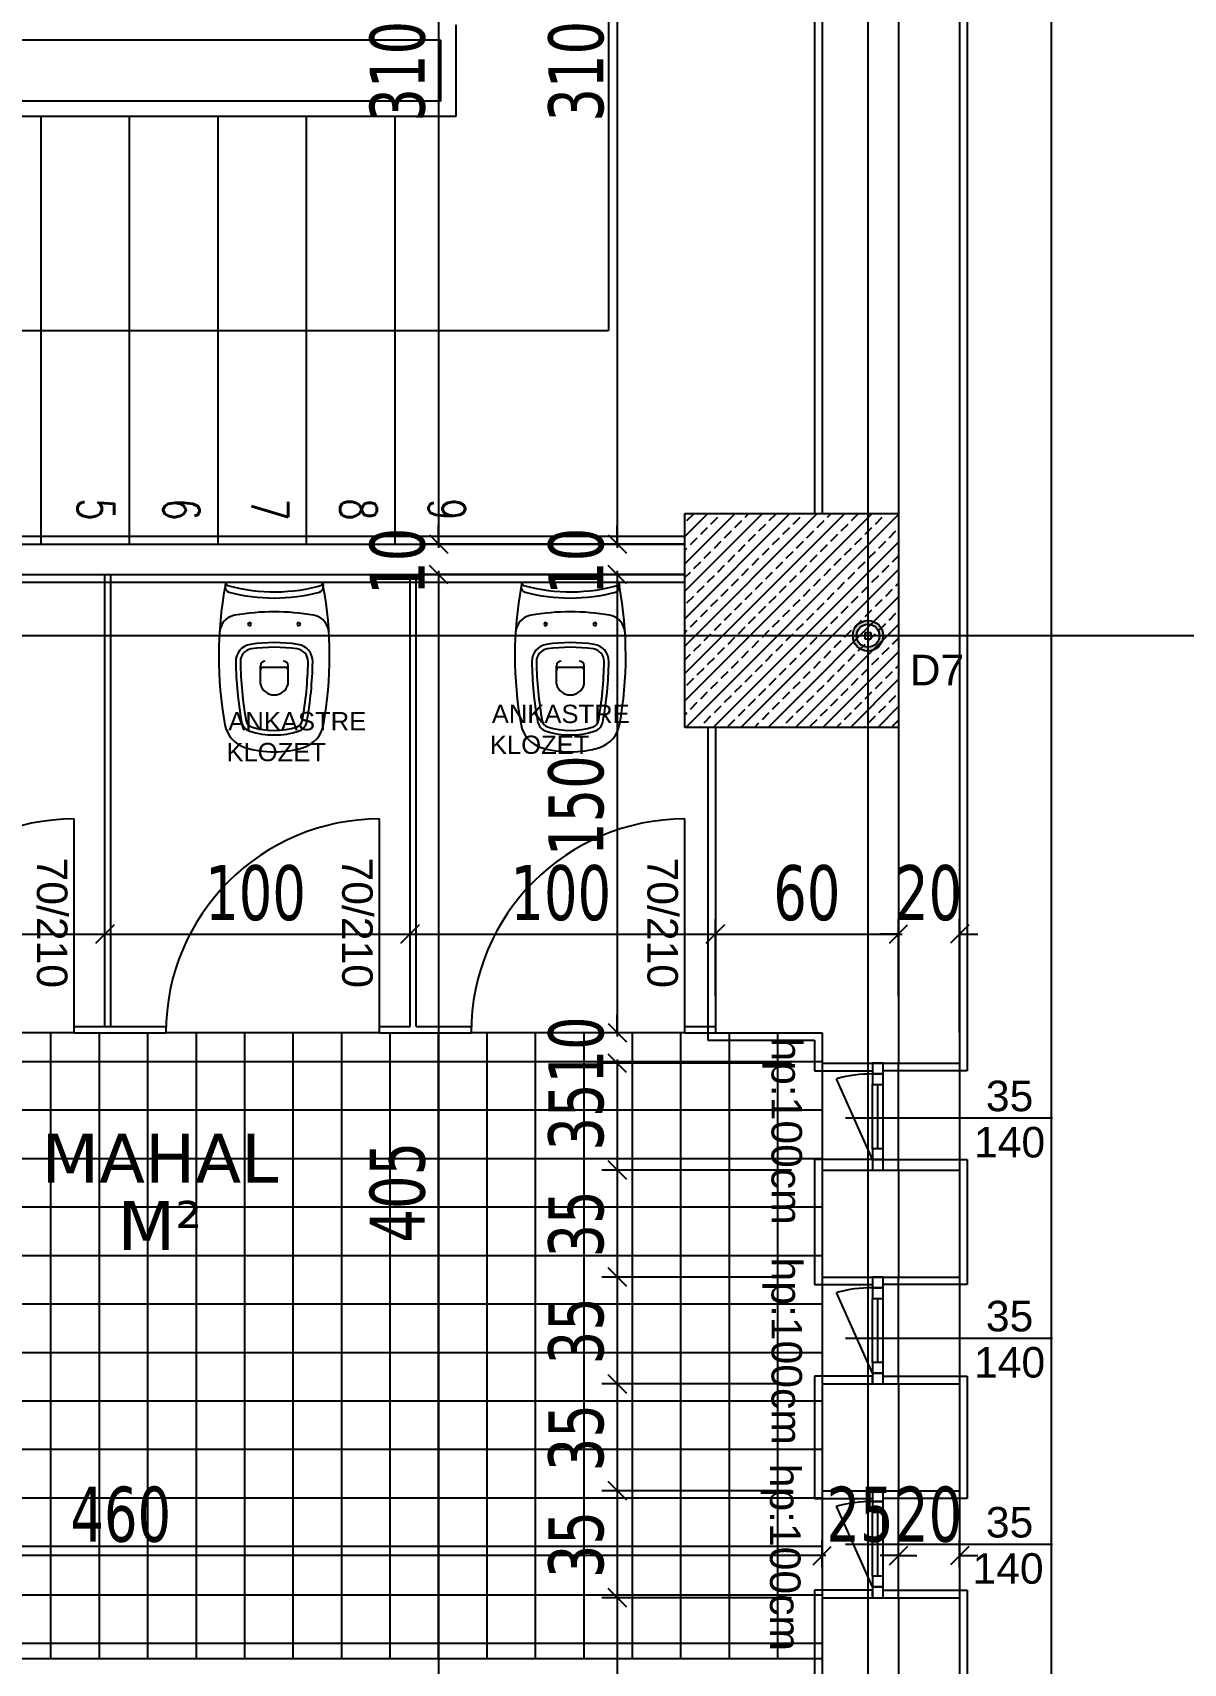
# Model space of a CAD drawing. Header units: millimetres. Extents: x 43168.9 to 43194.6, y -25545.1 to -25543.4.
# Drawn here: x 43173.3111 to 43173.3865, y -25544.2912 to -25544.1844 of the extents above; entities that cross this region are included whole.
import ezdxf
from ezdxf.enums import TextEntityAlignment as Align

# ---------------------------------------------------------------- set-up
doc = ezdxf.new("R2010")
doc.units = ezdxf.units.MM
doc.header["$LTSCALE"] = 200
doc.linetypes.add('DASHDOT2', pattern=[0.5, 0.25, -0.125, 0, -0.125])
doc.linetypes.add('DOT2', pattern=[0.125, 0, -0.125])
for name, color, linetype in [('ahsap-mal_sgh', 44, 'Continuous'), ('aks_sgh', 5, 'DASHDOT2'), ('cam_sgh', 1, 'Continuous'), ('dograma_sgh', 43, 'Continuous'), ('duv_sgh', 4, 'Continuous'), ('gor-3_sgh', 191, 'Continuous'), ('gor-4_sgh', 17, 'Continuous'), ('izd.tas.ust_sgh', 213, 'DOT2'), ('kolon-b.a_sgh', 6, 'Continuous'), ('merdi_sgh', 3, 'Continuous'), ('olcuic_sgh', 183, 'Continuous'), ('poz_sgh', 12, 'Continuous'), ('siva_sgh', 145, 'Continuous'), ('tarama-betonarme_sgh', 223, 'Continuous'), ('tarama-zemin_sgh', 197, 'Continuous'), ('yazi-genel_sgh', 7, 'Continuous'), ('yazi-merdi_sgh', 9, 'Continuous')]:
    doc.layers.add(name, color=color, linetype=linetype)
doc.styles.add('1-200', font='arial.ttf', dxfattribs={"height": 60})
doc.styles.add('dim', font='VERDANA.TTF', dxfattribs={"width": 0.7})
doc.styles.add('text1', font='VERDANA.TTF')
doc.styles.add('text2', font='arial.ttf')
doc.styles.add('text3', font='simplex8.shx', dxfattribs={"width": 0.7})

msp = doc.modelspace()

# ---------------------------------------------------------------- hatches: boundary and pattern name
h = msp.add_hatch(color=256)
edge = h.paths.add_edge_path()
edge.add_arc((43173.3658790417, -25544.22391939969), 0.001, 0, 360)
edge = h.paths.add_edge_path(flags=16)
edge.add_arc((43173.3658790417, -25544.22391939969), 0.00075, 0, 360)

# ---------------------------------------------------------------- linework, layer by layer
at = {"color": 0, "linetype": 'ByBlock', "lineweight": -2}
for p, q in [((43173.33714423309, -25544.21731939969), (43173.33834423309, -25544.21851939969)), ((43173.33714423309, -25544.21731939969), (43173.33834423309, -25544.21851939969)), ((43173.34884751141, -25544.21731939969), (43173.35004751141, -25544.21851939969)), ((43173.34884751141, -25544.21731939969), (43173.35004751141, -25544.21851939969)), ((43173.33834423309, -25544.22051939969), (43173.33714423309, -25544.21931939969)), ((43173.33834423309, -25544.22051939969), (43173.33714423309, -25544.21931939969)), ((43173.35004751141, -25544.22051939969), (43173.34884751141, -25544.21931939969)), ((43173.35004751141, -25544.22051939969), (43173.34884751141, -25544.21931939969)), ((43173.36607904171, -25544.22371939969), (43173.36567904171, -25544.22371939969)), ((43173.36567904171, -25544.22371939969), (43173.36567904171, -25544.22411939969)), ((43173.36567904171, -25544.22411939969), (43173.36607904171, -25544.22411939969)), ((43173.36594975238, -25544.22384868901), (43173.36580833103, -25544.22399011037)), ((43173.36594975238, -25544.22399011037), (43173.36580833103, -25544.22384868901)), ((43173.36607904171, -25544.22411939969), (43173.36607904171, -25544.22371939969)), ((43173.31527904171, -25544.24405528705), (43173.31647904171, -25544.24285528705)), ((43173.31647904171, -25544.24285528705), (43173.31527904171, -25544.24405528705)), ((43173.3352790417, -25544.24405528705), (43173.3364790417, -25544.24285528705)), ((43173.3364790417, -25544.24285528705), (43173.3352790417, -25544.24405528705)), ((43173.3552790417, -25544.24405528705), (43173.35647904171, -25544.24285528705)), ((43173.35647904171, -25544.24285528705), (43173.3552790417, -25544.24405528705)), ((43173.3672790417, -25544.24405528705), (43173.3684790417, -25544.24285528705)), ((43173.3672790417, -25544.24405528705), (43173.3684790417, -25544.24285528705)), ((43173.3724790417, -25544.24285528705), (43173.3712790417, -25544.24405528705)), ((43173.34884751141, -25544.24931939969), (43173.35004751141, -25544.25051939969)), ((43173.34884751141, -25544.24931939969), (43173.35004751141, -25544.25051939969)), ((43173.35004751141, -25544.25251939969), (43173.34884751141, -25544.25131939969)), ((43173.35004751141, -25544.25251939969), (43173.34884751141, -25544.25131939969)), ((43173.34884751141, -25544.25831939969), (43173.35004751141, -25544.25951939969)), ((43173.35004751141, -25544.25951939969), (43173.34884751141, -25544.25831939969)), ((43173.34884751141, -25544.26531939969), (43173.35004751141, -25544.26651939969)), ((43173.35004751141, -25544.26651939969), (43173.34884751141, -25544.26531939969)), ((43173.34884751141, -25544.27231939969), (43173.35004751141, -25544.27351939969)), ((43173.35004751141, -25544.27351939969), (43173.34884751141, -25544.27231939969)), ((43173.34884751141, -25544.27931939969), (43173.35004751141, -25544.28051939969)), ((43173.35004751141, -25544.28051939969), (43173.34884751141, -25544.27931939969)), ((43173.36227837123, -25544.28476133026), (43173.36347837123, -25544.28356133026)), ((43173.36227837123, -25544.28476133026), (43173.36347837123, -25544.28356133026)), ((43173.3672790417, -25544.28476133026), (43173.3684790417, -25544.28356133026)), ((43173.3684790417, -25544.28356133026), (43173.3672790417, -25544.28476133026)), ((43173.3724790417, -25544.28356133026), (43173.3712790417, -25544.28476133026)), ((43173.34884751141, -25544.28631939969), (43173.35004751141, -25544.28751939969)), ((43173.35004751141, -25544.28751939969), (43173.34884751141, -25544.28631939969))]:
    msp.add_line(p, q, dxfattribs=at)
at = {"color": 0, "linetype": 'Continuous'}
for p, q in [((43173.32381271502, -25544.22041939969), (43173.33014536839, -25544.22041939969)), ((43173.34321271502, -25544.22041939969), (43173.34954536839, -25544.22041939969)), ((43173.32606817502, -25544.22709331969), (43173.32606817502, -25544.22588371969)), ((43173.32606817502, -25544.22598451969), (43173.32788257502, -25544.22598451969)), ((43173.32788257502, -25544.22709331969), (43173.32788257502, -25544.22588371969)), ((43173.34546817502, -25544.22709331969), (43173.34546817502, -25544.22588371969)), ((43173.34546817502, -25544.22598451969), (43173.34728257502, -25544.22598451969)), ((43173.34728257502, -25544.22709331969), (43173.34728257502, -25544.22588371969))]:
    msp.add_line(p, q, dxfattribs=at)
at = {"color": 0, "linetype": 'Continuous', "lineweight": -2}
for radius in [0.001, 0.00075]:
    msp.add_circle((43173.3658790417, -25544.22391939969), radius, dxfattribs=at)
at = {"color": 0, "linetype": 'Continuous'}
for centre, radius, start, end in [((43173.34858657502, -25544.22524867969), 0.02524468, 169.5449120765413, 190.2611061686555), ((43173.32409803502, -25544.22072983969), 0.0003427200000000001, 169.5449120765413, 255.1119651262232), ((43173.32685205524, -25544.22118177742), 0.003133497843446896, 165.9186519573934, 170.5567157658163), ((43173.32405463502, -25544.22041939969), 0.00024192, 180, 255.0200435291999), ((43173.32697537502, -25544.20950371969), 0.0115416, 255.0200435291999, 286.0987999213461), ((43173.32697537502, -25544.20990691969), 0.0115416, 255.1119651262232, 284.8880348737768), ((43173.32985271502, -25544.22072983969), 0.0003427200000000001, 284.8880348737768, 10.45508792345872), ((43173.32993927502, -25544.22044351969), 0.0002074999999995732, 286.8887178219527, 6.675207586944762), ((43173.33783295541, -25544.21917321647), 0.007787937268195099, 189.2077398298719, 191.0632290935294), ((43173.30536419502, -25544.22524867969), 0.02524468, 349.7388938313446, 10.45508792345872), ((43173.36798657502, -25544.22524867969), 0.02524468, 169.5449120765413, 190.2611061686555), ((43173.34349803502, -25544.22072983969), 0.0003427200000000001, 169.5449120765413, 255.1119651262232), ((43173.34625205523, -25544.22118177742), 0.003133497843446896, 165.9186519573934, 170.5567157658163), ((43173.34345463502, -25544.22041939969), 0.00024192, 180, 255.0200435291999), ((43173.34637537502, -25544.20950371969), 0.0115416, 255.0200435291999, 286.0987999213461), ((43173.34637537502, -25544.20990691969), 0.0115416, 255.1119651262232, 284.8880348737768), ((43173.34925271502, -25544.22072983969), 0.0003427200000000001, 284.8880348737768, 10.45508792345872), ((43173.34933927502, -25544.22044351969), 0.0002074999999995732, 286.8887178219527, 6.675207586944762), ((43173.35723295542, -25544.21917321647), 0.007787937268195099, 189.2077398298719, 191.0632290935294), ((43173.32476419502, -25544.22524867969), 0.02524468, 349.7388938313446, 10.45508792345872), ((43173.32697537502, -25544.23762691969), 0.0152712, 80.28521796358685, 99.70627882945507), ((43173.34637537502, -25544.23762691969), 0.0152712, 80.28521796358685, 99.70627882945507), ((43173.32497321502, -25544.22388511969), 0.00159678, 162.1769421104649, 172.1170608489973), ((43173.32460463503, -25544.22376659969), 0.0012096, 99.70627882945507, 162.1769421104649), ((43173.32536257502, -25544.22316211969), 0.000105, 0, 180), ((43173.32536257502, -25544.22316211969), 0.000105, 180, 0), ((43173.32858507502, -25544.22316211969), 0.000105, 0, 180), ((43173.32858507502, -25544.22316211969), 0.000105, 180, 0), ((43173.32934819502, -25544.22376695969), 0.0012096, 16.42053977213775, 80.28521796358685), ((43173.32901175502, -25544.22386609969), 0.00156034, 7.363955972175263, 16.42053977213775), ((43173.34437321502, -25544.22388511969), 0.00159678, 162.1769421104649, 172.1170608489973), ((43173.34400463502, -25544.22376659969), 0.0012096, 99.70627882945507, 162.1769421104649), ((43173.34476257502, -25544.22316211969), 0.000105, 0, 180), ((43173.34476257502, -25544.22316211969), 0.000105, 180, 0), ((43173.34798507502, -25544.22316211969), 0.000105, 0, 180), ((43173.34798507502, -25544.22316211969), 0.000105, 180, 0), ((43173.34874819502, -25544.22376695969), 0.0012096, 16.42053977213775, 80.28521796358685), ((43173.34841175502, -25544.22386609969), 0.00156034, 7.363955972175263, 16.42053977213775), ((43173.32558237502, -25544.22560331969), 0.00112896, 98.4278711426404, 180.8832112853982), ((43173.32697537502, -25544.23500505969), 0.01063334, 81.57212885735959, 98.4278711426404), ((43173.32836837502, -25544.22560331969), 0.00112896, 359.1167887146018, 81.57212885735959), ((43173.34498237502, -25544.22560331969), 0.00112896, 98.4278711426404, 180.8832112853982), ((43173.34637537502, -25544.23500505969), 0.01063334, 81.57212885735959, 98.4278711426404), ((43173.34776837502, -25544.22560331969), 0.00112896, 359.1167887146018, 81.57212885735959), ((43173.34858657502, -25544.22524867969), 0.02413588000000001, 180.8832112853982, 190.2611061686555), ((43173.32558237502, -25544.22560331969), 0.00082656, 98.4278711426404, 180.8832112853982), ((43173.34858657502, -25544.22524867969), 0.02383348, 180.8832112853982, 190.2611061686555), ((43173.32697537502, -25544.23500505969), 0.01033094, 81.57212885735959, 98.4278711426404), ((43173.32637057502, -25544.22588371969), 0.0003024, 90, 180), ((43173.32758017502, -25544.22588371969), 0.0003024, 0, 90), ((43173.32836837502, -25544.22560331969), 0.00082656, 359.1167887146018, 81.57212885735959), ((43173.30536419502, -25544.22524867969), 0.02383348, 349.7388938313446, 359.1167887146018), ((43173.30536419502, -25544.22524867969), 0.02413588000000001, 349.7388938313446, 359.1167887146018), ((43173.36798657502, -25544.22524867969), 0.02413588000000001, 180.8832112853982, 190.2611061686555), ((43173.34498237502, -25544.22560331969), 0.00082656, 98.4278711426404, 180.8832112853982), ((43173.36798657502, -25544.22524867969), 0.02383348, 180.8832112853982, 190.2611061686555), ((43173.34637537502, -25544.23500505969), 0.01033094, 81.57212885735959, 98.4278711426404), ((43173.34577057502, -25544.22588371969), 0.0003024, 90, 180), ((43173.34698017502, -25544.22588371969), 0.0003024, 0, 90), ((43173.34776837502, -25544.22560331969), 0.00082656, 359.1167887146018, 81.57212885735959), ((43173.32476419502, -25544.22524867969), 0.02383348, 349.7388938313446, 359.1167887146018), ((43173.32476419502, -25544.22524867969), 0.02413588000000001, 349.7388938313446, 359.1167887146018), ((43173.32626977502, -25544.22618611969), 0.0002016, 90, 180), ((43173.32768097502, -25544.22618611969), 0.0002016, 0, 90), ((43173.34566977502, -25544.22618611969), 0.0002016, 90, 180), ((43173.34708097502, -25544.22618611969), 0.0002016, 0, 90), ((43173.32697537502, -25544.22686291969), 0.000936, 194.250033162787, 345.749966837213), ((43173.34637537502, -25544.22686291969), 0.000936, 194.250033162787, 345.749966837213), ((43173.32563021502, -25544.22940445969), 0.0019152, 190.2611061686555, 252.3488296842807), ((43173.32563021502, -25544.22940445969), 0.0008064000000000001, 190.2611061686555, 252.3488296842807), ((43173.32563021502, -25544.22940445969), 0.000504, 190.2611061686555, 252.3488296842807), ((43173.32697537502, -25544.22517705969), 0.00494026, 252.3488296842807, 287.6511703157194), ((43173.32832055502, -25544.22940445969), 0.000504, 287.6511703157194, 349.7388938313446), ((43173.32832055502, -25544.22940445969), 0.0008064000000000001, 287.6511703157194, 349.7388938313446), ((43173.32832055502, -25544.22940445969), 0.0019152, 287.6511703157194, 349.7388938313446), ((43173.34503021502, -25544.22940445969), 0.0019152, 190.2611061686555, 252.3488296842807), ((43173.34503021502, -25544.22940445969), 0.0008064000000000001, 190.2611061686555, 252.3488296842807), ((43173.34503021502, -25544.22940445969), 0.000504, 190.2611061686555, 252.3488296842807), ((43173.34637537502, -25544.22517705969), 0.00494026, 252.3488296842807, 287.6511703157194), ((43173.34772055502, -25544.22940445969), 0.000504, 287.6511703157194, 349.7388938313446), ((43173.34772055502, -25544.22940445969), 0.0008064000000000001, 287.6511703157194, 349.7388938313446), ((43173.34772055502, -25544.22940445969), 0.0019152, 287.6511703157194, 349.7388938313446), ((43173.32697537502, -25544.22517705969), 0.005242660000000001, 252.3488296842807, 287.6511703157194), ((43173.34637537502, -25544.22517705969), 0.005242660000000001, 252.3488296842807, 287.6511703157194), ((43173.32697537502, -25544.22517705969), 0.006351460000000001, 252.3488296842807, 287.6511703157194), ((43173.34637537502, -25544.22517705969), 0.006351460000000001, 252.3488296842807, 287.6511703157194)]:
    msp.add_arc(centre, radius, start, end, dxfattribs=at)
at = {"layer": 'ahsap-mal_sgh'}
for p, q in [((43173.31587904171, -25544.24951939969), (43173.31587904171, -25544.21991939969)), ((43173.3162790417, -25544.24951939969), (43173.3162790417, -25544.21991939969)), ((43173.3358790417, -25544.24951939969), (43173.3358790417, -25544.21991939969)), ((43173.3362790417, -25544.24951939969), (43173.3362790417, -25544.21991939969)), ((43173.31387904171, -25544.24991939969), (43173.31387904171, -25544.23591939969)), ((43173.3338790417, -25544.24991939969), (43173.3338790417, -25544.23591939969)), ((43173.35387904171, -25544.24991939969), (43173.35387904171, -25544.23591939969)), ((43173.31387904171, -25544.24951939969), (43173.31988475715, -25544.24951939969)), ((43173.31387904171, -25544.24991939969), (43173.3198790417, -25544.24991939969)), ((43173.3338790417, -25544.24951939969), (43173.3358790417, -25544.24951939969)), ((43173.3338790417, -25544.24991939969), (43173.3362790417, -25544.24991939969)), ((43173.3362790417, -25544.24951939969), (43173.33988475716, -25544.24951939969)), ((43173.3362790417, -25544.24991939969), (43173.3398790417, -25544.24991939969)), ((43173.35387904171, -25544.24951939969), (43173.3558790417, -25544.24951939969)), ((43173.35387904171, -25544.24991939969), (43173.3558790417, -25544.24991939969))]:
    msp.add_line(p, q, dxfattribs=at)
for centre in [(43173.31387904171, -25544.24991939969), (43173.3338790417, -25544.24991939969), (43173.35387904171, -25544.24991939969)]:
    msp.add_arc(centre, 0.014, 90, 180, dxfattribs=at)
at = {"layer": 'aks_sgh'}
for p, q in [((43173.3658790417, -25543.74091939969), (43173.3658790417, -25544.60991939969)), ((43173.37787904171, -25543.74091939969), (43173.37787904171, -25544.60991939969)), ((43173.44687959124, -25544.22391939969), (43172.64487849217, -25544.22391939969))]:
    msp.add_line(p, q, dxfattribs=at)
at = {"layer": 'cam_sgh'}
for p, q in [((43173.3665290417, -25544.25751939969), (43173.3665290417, -25544.25331939969)), ((43173.3665290417, -25544.27151939969), (43173.3665290417, -25544.26731939969)), ((43173.3665290417, -25544.28551939969), (43173.3665290417, -25544.28131939969))]:
    msp.add_line(p, q, dxfattribs=at)
at = {"layer": 'dograma_sgh'}
for p, q in [((43173.36687904171, -25544.25191939969), (43173.3661790417, -25544.25191939969)), ((43173.3661790417, -25544.25191939969), (43173.3661790417, -25544.25261939969)), ((43173.36687904171, -25544.25261939969), (43173.36687904171, -25544.25191939969)), ((43173.3661790417, -25544.25821939969), (43173.36382378839, -25544.25292947467)), ((43173.3661790417, -25544.25261939969), (43173.36687904171, -25544.25261939969)), ((43173.36687904171, -25544.25261939969), (43173.3661790417, -25544.25261939969)), ((43173.3661790417, -25544.25261939969), (43173.3661790417, -25544.25331939969)), ((43173.3661790417, -25544.25331939969), (43173.36687904171, -25544.25331939969)), ((43173.36687904171, -25544.25331939969), (43173.36687904171, -25544.25261939969)), ((43173.36687904171, -25544.25751939969), (43173.3661790417, -25544.25751939969)), ((43173.3661790417, -25544.25751939969), (43173.3661790417, -25544.25821939969)), ((43173.36687904171, -25544.25821939969), (43173.36687904171, -25544.25751939969)), ((43173.36687904171, -25544.25821939969), (43173.3661790417, -25544.25821939969)), ((43173.3661790417, -25544.25821939969), (43173.3661790417, -25544.25891939969)), ((43173.3661790417, -25544.25821939969), (43173.36687904171, -25544.25821939969)), ((43173.36687904171, -25544.25891939969), (43173.36687904171, -25544.25821939969)), ((43173.3661790417, -25544.25891939969), (43173.36687904171, -25544.25891939969)), ((43173.36687904171, -25544.26591939969), (43173.3661790417, -25544.26591939969)), ((43173.3661790417, -25544.26591939969), (43173.3661790417, -25544.26661939969)), ((43173.36687904171, -25544.26661939969), (43173.36687904171, -25544.26591939969)), ((43173.3661790417, -25544.27221939969), (43173.36382378839, -25544.26692947467)), ((43173.3661790417, -25544.26661939969), (43173.36687904171, -25544.26661939969)), ((43173.36687904171, -25544.26661939969), (43173.3661790417, -25544.26661939969)), ((43173.3661790417, -25544.26661939969), (43173.3661790417, -25544.26731939969)), ((43173.3661790417, -25544.26731939969), (43173.36687904171, -25544.26731939969)), ((43173.36687904171, -25544.26731939969), (43173.36687904171, -25544.26661939969)), ((43173.36687904171, -25544.27151939969), (43173.3661790417, -25544.27151939969)), ((43173.3661790417, -25544.27151939969), (43173.3661790417, -25544.27221939969)), ((43173.36687904171, -25544.27221939969), (43173.36687904171, -25544.27151939969)), ((43173.36687904171, -25544.27221939969), (43173.3661790417, -25544.27221939969)), ((43173.3661790417, -25544.27221939969), (43173.3661790417, -25544.27291939969)), ((43173.3661790417, -25544.27221939969), (43173.36687904171, -25544.27221939969)), ((43173.36687904171, -25544.27291939969), (43173.36687904171, -25544.27221939969)), ((43173.3661790417, -25544.27291939969), (43173.36687904171, -25544.27291939969)), ((43173.36687904171, -25544.27991939969), (43173.3661790417, -25544.27991939969)), ((43173.3661790417, -25544.27991939969), (43173.3661790417, -25544.28061939969)), ((43173.36687904171, -25544.28061939969), (43173.36687904171, -25544.27991939969)), ((43173.3661790417, -25544.28621939969), (43173.36382378839, -25544.28092947467)), ((43173.3661790417, -25544.28061939969), (43173.36687904171, -25544.28061939969)), ((43173.36687904171, -25544.28061939969), (43173.3661790417, -25544.28061939969)), ((43173.3661790417, -25544.28061939969), (43173.3661790417, -25544.28131939969)), ((43173.36687904171, -25544.28131939969), (43173.36687904171, -25544.28061939969)), ((43173.3661790417, -25544.28131939969), (43173.36687904171, -25544.28131939969)), ((43173.36687904171, -25544.28551939969), (43173.3661790417, -25544.28551939969)), ((43173.3661790417, -25544.28551939969), (43173.3661790417, -25544.28621939969)), ((43173.36687904171, -25544.28621939969), (43173.3661790417, -25544.28621939969)), ((43173.3661790417, -25544.28621939969), (43173.3661790417, -25544.28691939969)), ((43173.3661790417, -25544.28621939969), (43173.36687904171, -25544.28621939969)), ((43173.36687904171, -25544.28621939969), (43173.36687904171, -25544.28551939969)), ((43173.36687904171, -25544.28691939969), (43173.36687904171, -25544.28621939969)), ((43173.3661790417, -25544.28691939969), (43173.36687904171, -25544.28691939969))]:
    msp.add_line(p, q, dxfattribs=at)
for centre in [(43173.3661790417, -25544.26171939969), (43173.3661790417, -25544.27571939969), (43173.3661790417, -25544.28971939969)]:
    msp.add_arc(centre, 0.009100000000000814, 90, 105.0000004917612, dxfattribs=at)
at = {"layer": 'duv_sgh'}
for p, q in [((43173.3718790417, -25544.09591939969), (43173.3718790417, -25544.25191939969)), ((43173.3678790417, -25544.11191939969), (43173.3678790417, -25544.21591939969)), ((43173.36287904171, -25544.15591939969), (43173.36287904171, -25544.21591939969)), ((43173.26887959124, -25544.21791939969), (43173.35387904171, -25544.21791939969)), ((43173.2958790417, -25544.21991939969), (43173.35387904171, -25544.21991939969)), ((43173.3558790417, -25544.22991939969), (43173.3558790417, -25544.24991939969)), ((43173.3678790417, -25544.22991939969), (43173.3678790417, -25544.25191939969)), ((43173.3558790417, -25544.24991939969), (43173.36287837123, -25544.24991939969)), ((43173.36287837123, -25544.24991939969), (43173.36287837123, -25544.25191939969)), ((43173.36287837123, -25544.25191939969), (43173.3718790417, -25544.25191939969)), ((43173.36287837123, -25544.25891939969), (43173.36287837123, -25544.26591939969)), ((43173.36287837123, -25544.25891939969), (43173.3718790417, -25544.25891939969)), ((43173.3678790417, -25544.25891939969), (43173.3678790417, -25544.26591939969)), ((43173.3718790417, -25544.25891939969), (43173.3718790417, -25544.26591939969)), ((43173.36287837123, -25544.26591939969), (43173.3718790417, -25544.26591939969)), ((43173.36287837123, -25544.27291939969), (43173.36287837123, -25544.27991939969)), ((43173.36287837123, -25544.27291939969), (43173.3718790417, -25544.27291939969)), ((43173.3678790417, -25544.27291939969), (43173.3678790417, -25544.27991939969)), ((43173.3718790417, -25544.27291939969), (43173.3718790417, -25544.27991939969)), ((43173.36287837123, -25544.27991939969), (43173.3718790417, -25544.27991939969)), ((43173.36287837123, -25544.28691939969), (43173.36287837123, -25544.30091939969)), ((43173.36287837123, -25544.28691939969), (43173.3718790417, -25544.28691939969)), ((43173.3678790417, -25544.28691939969), (43173.3678790417, -25544.33591939969)), ((43173.3718790417, -25544.28691939969), (43173.3718790417, -25544.35391939969))]:
    msp.add_line(p, q, dxfattribs=at)
at = {"layer": 'gor-3_sgh'}
for p, q in [((43173.36287837123, -25544.25191939969), (43173.36287837123, -25544.25891939969)), ((43173.3678790417, -25544.25891939969), (43173.3678790417, -25544.25191939969)), ((43173.3718790417, -25544.25191939969), (43173.3718790417, -25544.25891939969)), ((43173.36287837123, -25544.26591939969), (43173.36287837123, -25544.27291939969)), ((43173.3678790417, -25544.27291939969), (43173.3678790417, -25544.26591939969)), ((43173.3718790417, -25544.26591939969), (43173.3718790417, -25544.27291939969)), ((43173.36287837123, -25544.27991939969), (43173.36287837123, -25544.28691939969)), ((43173.3678790417, -25544.28691939969), (43173.3678790417, -25544.27991939969)), ((43173.3718790417, -25544.27991939969), (43173.3718790417, -25544.28691939969)), ((43173.27087959124, -25544.29091015457), (43173.36287904171, -25544.29091015457))]:
    msp.add_line(p, q, dxfattribs=at)
at = {"layer": 'gor-4_sgh'}
for p, q in [((43173.3661790417, -25544.25751939969), (43173.3661790417, -25544.25331939969)), ((43173.36687904171, -25544.25751939969), (43173.36687904171, -25544.25331939969)), ((43173.3661790417, -25544.27151939969), (43173.3661790417, -25544.26731939969)), ((43173.36687904171, -25544.27151939969), (43173.36687904171, -25544.26731939969)), ((43173.3661790417, -25544.28551939969), (43173.3661790417, -25544.28131939969)), ((43173.36687904171, -25544.28551939969), (43173.36687904171, -25544.28131939969))]:
    msp.add_line(p, q, dxfattribs=at)
at = {"layer": 'izd.tas.ust_sgh'}
msp.add_line((43173.37987959124, -25543.86692864481), (43173.37987959124, -25544.46491939969), dxfattribs=at)
at = {"layer": 'kolon-b.a_sgh'}
for p, q in [((43173.35387904171, -25544.21591939969), (43173.3678790417, -25544.21591939969)), ((43173.35387904171, -25544.22991939969), (43173.35387904171, -25544.21591939969)), ((43173.3678790417, -25544.21591939969), (43173.3678790417, -25544.22991939969)), ((43173.3678790417, -25544.22991939969), (43173.35387904171, -25544.22991939969))]:
    msp.add_line(p, q, dxfattribs=at)
at = {"layer": 'merdi_sgh'}
for p, q in [((43173.3488790417, -25544.16991939969), (43173.3488790417, -25544.20391939969)), ((43173.3388790417, -25544.18391939969), (43173.3388790417, -25544.18991939969)), ((43173.3378790417, -25544.18491939969), (43173.28647904171, -25544.18491939969)), ((43173.3378790417, -25544.18491939969), (43173.3378790417, -25544.18891939969)), ((43173.3378790417, -25544.18891939969), (43173.28647904171, -25544.18891939969)), ((43173.3388790417, -25544.18991939969), (43173.28647904171, -25544.18991939969)), ((43173.3116790417, -25544.18991939969), (43173.3116790417, -25544.21791939969)), ((43173.3174790417, -25544.18991939969), (43173.3174790417, -25544.21791939969)), ((43173.3232790417, -25544.18991939969), (43173.3232790417, -25544.21791939969)), ((43173.3290790417, -25544.18991939969), (43173.3290790417, -25544.21791939969)), ((43173.33487904171, -25544.18991939969), (43173.33487904171, -25544.21791939969)), ((43173.2884790417, -25544.20391939969), (43173.3488790417, -25544.20391939969))]:
    msp.add_line(p, q, dxfattribs=at)
at = {"layer": 'olcuic_sgh'}
for p, q in [((43173.33774423309, -25544.15566939969), (43173.33774423309, -25544.21816939969)), ((43173.34944751141, -25544.15566939969), (43173.34944751141, -25544.21816939969)), ((43173.33774423309, -25544.21791939969), (43173.33774423309, -25544.21671939969)), ((43173.34944751141, -25544.21791939969), (43173.34944751141, -25544.21671939969)), ((43173.34974423309, -25544.21791939969), (43173.33674423309, -25544.21791939969)), ((43173.34974423309, -25544.21791939969), (43173.33674423309, -25544.21791939969)), ((43173.35387904171, -25544.21791939969), (43173.3484475114, -25544.21791939969)), ((43173.35387904171, -25544.21791939969), (43173.3484475114, -25544.21791939969)), ((43173.34974423309, -25544.21991939969), (43173.33674423309, -25544.21991939969)), ((43173.34974423309, -25544.21991939969), (43173.33674423309, -25544.21991939969)), ((43173.33774423309, -25544.21966939969), (43173.33774423309, -25544.30116939969)), ((43173.33774423309, -25544.21991939969), (43173.33774423309, -25544.22111939969)), ((43173.35387904171, -25544.21991939969), (43173.3484475114, -25544.21991939969)), ((43173.35387904171, -25544.21991939969), (43173.3484475114, -25544.21991939969)), ((43173.34944751141, -25544.21966939969), (43173.34944751141, -25544.25016939969)), ((43173.34944751141, -25544.21991939969), (43173.34944751141, -25544.22111939969)), ((43173.31587904171, -25544.24751939969), (43173.31587904171, -25544.24245528705)), ((43173.31587904171, -25544.24751939969), (43173.31587904171, -25544.24245528705)), ((43173.3358790417, -25544.24751939969), (43173.3358790417, -25544.24245528705)), ((43173.3358790417, -25544.24751939969), (43173.3358790417, -25544.24245528705)), ((43173.3558790417, -25544.24751939969), (43173.3558790417, -25544.24245528705)), ((43173.3558790417, -25544.24751939969), (43173.3558790417, -25544.24245528705)), ((43173.3678790417, -25544.24751939969), (43173.3678790417, -25544.24245528705)), ((43173.3678790417, -25544.24751939969), (43173.3678790417, -25544.24245528705)), ((43173.3718790417, -25544.24991939969), (43173.3718790417, -25544.24245528705)), ((43173.29562904171, -25544.24345528705), (43173.3161290417, -25544.24345528705)), ((43173.3156290417, -25544.24345528705), (43173.3361290417, -25544.24345528705)), ((43173.33562904171, -25544.24345528705), (43173.35612904171, -25544.24345528705)), ((43173.3556290417, -25544.24345528705), (43173.36812904171, -25544.24345528705)), ((43173.3678790417, -25544.24345528705), (43173.3666790417, -25544.24345528705)), ((43173.3718790417, -25544.24345528705), (43173.3730790417, -25544.24345528705)), ((43173.34944751141, -25544.24991939969), (43173.34944751141, -25544.24871939969)), ((43173.35387904171, -25544.24991939969), (43173.3484475114, -25544.24991939969)), ((43173.35387904171, -25544.24991939969), (43173.3484475114, -25544.24991939969)), ((43173.36087837123, -25544.25191939969), (43173.3484475114, -25544.25191939969)), ((43173.36087837123, -25544.25191939969), (43173.3484475114, -25544.25191939969)), ((43173.34944751141, -25544.25166939969), (43173.34944751141, -25544.25916939969)), ((43173.34944751141, -25544.25191939969), (43173.34944751141, -25544.25311939969)), ((43173.34944751141, -25544.25866939969), (43173.34944751141, -25544.26616939969)), ((43173.36087837123, -25544.25891939969), (43173.3484475114, -25544.25891939969)), ((43173.36087837123, -25544.25891939969), (43173.3484475114, -25544.25891939969)), ((43173.36087837123, -25544.26591939969), (43173.3484475114, -25544.26591939969)), ((43173.36087837123, -25544.26591939969), (43173.3484475114, -25544.26591939969)), ((43173.34944751141, -25544.26566939969), (43173.34944751141, -25544.27316939969)), ((43173.34944751141, -25544.27266939969), (43173.34944751141, -25544.28016939969)), ((43173.36087837123, -25544.27291939969), (43173.3484475114, -25544.27291939969)), ((43173.36087837123, -25544.27291939969), (43173.3484475114, -25544.27291939969)), ((43173.36087837123, -25544.27991939969), (43173.3484475114, -25544.27991939969)), ((43173.36087837123, -25544.27991939969), (43173.3484475114, -25544.27991939969)), ((43173.34944751141, -25544.27966939969), (43173.34944751141, -25544.28716939969)), ((43173.36287837123, -25544.28491939969), (43173.36287837123, -25544.28316133026)), ((43173.36287837123, -25544.28491939969), (43173.36287837123, -25544.28316133026)), ((43173.3678790417, -25544.28491939969), (43173.3678790417, -25544.28316133026)), ((43173.3678790417, -25544.28491939969), (43173.3678790417, -25544.28316133026)), ((43173.3718790417, -25544.28491939969), (43173.3718790417, -25544.28316133026)), ((43173.36312837123, -25544.28416133026), (43173.27062959124, -25544.28416133026)), ((43173.36287837123, -25544.28416133026), (43173.36167837123, -25544.28416133026)), ((43173.3678790417, -25544.28416133026), (43173.3666790417, -25544.28416133026)), ((43173.3678790417, -25544.28416133026), (43173.3690790417, -25544.28416133026)), ((43173.3718790417, -25544.28416133026), (43173.3730790417, -25544.28416133026)), ((43173.36087837123, -25544.28691939969), (43173.3484475114, -25544.28691939969)), ((43173.36087837123, -25544.28691939969), (43173.3484475114, -25544.28691939969)), ((43173.34944751141, -25544.28666939969), (43173.34944751141, -25544.30116939969))]:
    msp.add_line(p, q, dxfattribs=at)
at = {"layer": 'poz_sgh'}
for p, q in [((43173.36439721535, -25544.25550114636), (43173.37797779214, -25544.25550114636)), ((43173.36439721535, -25544.26991939969), (43173.37797779214, -25544.26991939969)), ((43173.36439721535, -25544.28341939969), (43173.37797779214, -25544.28341939969))]:
    msp.add_line(p, q, dxfattribs=at)
at = {"layer": 'siva_sgh'}
for p, q in [((43173.37237904171, -25544.09541939969), (43173.37237837123, -25544.25191939969)), ((43173.36237959124, -25544.15641939969), (43173.36237959124, -25544.21591939969)), ((43173.35387904171, -25544.21741939969), (43173.26837959125, -25544.21741939969)), ((43173.29637959124, -25544.22041015457), (43173.35387904171, -25544.22041015457)), ((43173.35537959124, -25544.22991939969), (43173.35537959124, -25544.25041015457)), ((43173.35537959124, -25544.25041015457), (43173.36237959124, -25544.25041015457)), ((43173.36237959124, -25544.25041015457), (43173.36237959124, -25544.25241015457)), ((43173.37237837123, -25544.25191939969), (43173.37237837123, -25544.25241939969)), ((43173.36237959124, -25544.25241015457), (43173.3661790417, -25544.25241015457)), ((43173.37237837123, -25544.25241939969), (43173.36687904171, -25544.25241939969)), ((43173.36287837123, -25544.25821939969), (43173.36237837123, -25544.25821939969)), ((43173.36237837123, -25544.25821939969), (43173.36237837123, -25544.26591939969)), ((43173.3661790417, -25544.25821939969), (43173.36287837123, -25544.25821939969)), ((43173.36687904171, -25544.25821939969), (43173.3718790417, -25544.25821939969)), ((43173.3718790417, -25544.25821939969), (43173.37237904171, -25544.25821939969)), ((43173.37237904171, -25544.25821939969), (43173.37237904171, -25544.26591939969)), ((43173.36237837123, -25544.26591939969), (43173.36237837123, -25544.26641939969)), ((43173.37237904171, -25544.26591939969), (43173.37237904171, -25544.26641939969)), ((43173.36237837123, -25544.26641939969), (43173.3661790417, -25544.26641939969)), ((43173.37237904171, -25544.26641939969), (43173.36687904171, -25544.26641939969)), ((43173.36287837123, -25544.27241939969), (43173.36237837123, -25544.27241939969)), ((43173.36237837123, -25544.27241939969), (43173.36237837123, -25544.28041939969)), ((43173.3661790417, -25544.27241939969), (43173.36287837123, -25544.27241939969)), ((43173.3661790417, -25544.27291939969), (43173.3661790417, -25544.27241939969)), ((43173.36687837123, -25544.27241939969), (43173.37237837123, -25544.27241939969)), ((43173.37237837123, -25544.27241939969), (43173.37237837123, -25544.27991939969)), ((43173.37237837123, -25544.27991939969), (43173.37237837123, -25544.28041939969)), ((43173.36237837123, -25544.28041939969), (43173.3661790417, -25544.28041939969)), ((43173.37237837123, -25544.28041939969), (43173.36687904171, -25544.28041939969)), ((43173.36287837123, -25544.28641939969), (43173.36237837123, -25544.28641939969)), ((43173.36237837123, -25544.28641939969), (43173.36237837123, -25544.30041939969)), ((43173.3661790417, -25544.28641939969), (43173.36287837123, -25544.28641939969)), ((43173.3661790417, -25544.28691939969), (43173.3661790417, -25544.28641939969)), ((43173.36687837123, -25544.28641939969), (43173.37237837123, -25544.28641939969)), ((43173.37237837123, -25544.28641939969), (43173.37237837123, -25544.35391939969))]:
    msp.add_line(p, q, dxfattribs=at)
at = {"layer": 'tarama-betonarme_sgh'}
for p, q in [((43173.35387904171, -25544.21741690161), (43173.35537654362, -25544.21591939969)), ((43173.35387904171, -25544.21921295283), (43173.35717259485, -25544.21591939969)), ((43173.35387904171, -25544.22100900406), (43173.35896864608, -25544.21591939969)), ((43173.35387904171, -25544.22280505528), (43173.3607646973, -25544.21591939969)), ((43173.35387904171, -25544.22460110651), (43173.36256074852, -25544.21591939969)), ((43173.35387904171, -25544.22639715773), (43173.36435679975, -25544.21591939969)), ((43173.35387904171, -25544.22819320895), (43173.36615285097, -25544.21591939969)), ((43173.35394890219, -25544.22991939969), (43173.3678790417, -25544.21598926018)), ((43173.35401910153, -25544.21637881656), (43173.35446811434, -25544.21592980375)), ((43173.35626416557, -25544.21592980375), (43173.35627456963, -25544.21591939969)), ((43173.35783571038, -25544.21615431015), (43173.35807062085, -25544.21591939969)), ((43173.35940725521, -25544.21637881656), (43173.35985626801, -25544.21592980375)), ((43173.36165231924, -25544.21592980375), (43173.3616627233, -25544.21591939969)), ((43173.36322386406, -25544.21615431015), (43173.36345877452, -25544.21591939969)), ((43173.36479540888, -25544.21637881656), (43173.36524442169, -25544.21592980375)), ((43173.36704047291, -25544.21592980375), (43173.36705087697, -25544.21591939969)), ((43173.35491712714, -25544.21727684217), (43173.35536613996, -25544.21682782936)), ((43173.35559064636, -25544.21660332296), (43173.35603965916, -25544.21615431015)), ((43173.35648867197, -25544.21750134857), (43173.35693768477, -25544.21705233576)), ((43173.35716219118, -25544.21682782936), (43173.35761120398, -25544.21637881656)), ((43173.358733736, -25544.21705233576), (43173.35918274881, -25544.21660332296)), ((43173.36030528082, -25544.21727684217), (43173.36075429362, -25544.21682782936)), ((43173.36097880003, -25544.21660332296), (43173.36142781284, -25544.21615431015)), ((43173.36187682564, -25544.21750134857), (43173.36232583845, -25544.21705233576)), ((43173.36255034485, -25544.21682782936), (43173.36299935765, -25544.21637881656)), ((43173.36412188967, -25544.21705233576), (43173.36457090248, -25544.21660332296)), ((43173.36569343449, -25544.21727684217), (43173.3661424473, -25544.21682782936)), ((43173.3663669537, -25544.21660332296), (43173.36681596651, -25544.21615431015)), ((43173.36726497932, -25544.21750134857), (43173.36771399212, -25544.21705233576)), ((43173.35387904171, -25544.21831492761), (43173.35401910153, -25544.21817486778)), ((43173.35424360794, -25544.21795036138), (43173.35469262074, -25544.21750134857)), ((43173.35574495342, -25544.22991939969), (43173.3678790417, -25544.2177853114)), ((43173.35581515276, -25544.21817486778), (43173.35626416557, -25544.21772585497)), ((43173.35738669758, -25544.21839937418), (43173.35783571038, -25544.21795036138)), ((43173.35806021679, -25544.21772585497), (43173.3585092296, -25544.21727684217)), ((43173.3589582424, -25544.21862388058), (43173.35940725521, -25544.21817486778)), ((43173.35963176161, -25544.21795036138), (43173.36008077442, -25544.21750134857)), ((43173.36120330643, -25544.21817486778), (43173.36165231924, -25544.21772585497)), ((43173.36277485125, -25544.21839937418), (43173.36322386406, -25544.21795036138)), ((43173.36344837046, -25544.21772585497), (43173.36389738327, -25544.21727684217)), ((43173.36434639608, -25544.21862388058), (43173.36479540888, -25544.21817486778)), ((43173.36501991528, -25544.21795036138), (43173.36546892809, -25544.21750134857)), ((43173.36659146011, -25544.21817486778), (43173.36704047291, -25544.21772585497)), ((43173.35446811434, -25544.2195219062), (43173.35491712714, -25544.21907289339)), ((43173.35514163355, -25544.21884838699), (43173.35559064636, -25544.21839937418)), ((43173.35671317837, -25544.21907289339), (43173.35716219118, -25544.21862388058)), ((43173.3582847232, -25544.2192973998), (43173.358733736, -25544.21884838699)), ((43173.35985626801, -25544.2195219062), (43173.36030528082, -25544.21907289339)), ((43173.36052978722, -25544.21884838699), (43173.36097880003, -25544.21839937418)), ((43173.36210133204, -25544.21907289339), (43173.36255034485, -25544.21862388058)), ((43173.36367287686, -25544.2192973998), (43173.36412188967, -25544.21884838699)), ((43173.36524442169, -25544.2195219062), (43173.36569343449, -25544.21907289339)), ((43173.36591794089, -25544.21884838699), (43173.3663669537, -25544.21839937418)), ((43173.36748948572, -25544.21907289339), (43173.3678790417, -25544.2186833374)), ((43173.35387904171, -25544.22011097883), (43173.35424360794, -25544.2197464126)), ((43173.35536613996, -25544.22041993181), (43173.35581515276, -25544.219970919)), ((43173.35603965916, -25544.2197464126), (43173.35648867197, -25544.2192973998)), ((43173.35693768477, -25544.22064443821), (43173.35738669758, -25544.22019542541)), ((43173.35754100464, -25544.22991939969), (43173.3678790417, -25544.21958136263)), ((43173.35761120398, -25544.219970919), (43173.35806021679, -25544.2195219062)), ((43173.35918274881, -25544.22019542541), (43173.35963176161, -25544.2197464126)), ((43173.36075429362, -25544.22041993181), (43173.36120330643, -25544.219970919)), ((43173.36142781284, -25544.2197464126), (43173.36187682564, -25544.2192973998)), ((43173.36232583845, -25544.22064443821), (43173.36277485125, -25544.22019542541)), ((43173.36299935765, -25544.219970919), (43173.36344837046, -25544.2195219062)), ((43173.36457090248, -25544.22019542541), (43173.36501991528, -25544.2197464126)), ((43173.3661424473, -25544.22041993181), (43173.36659146011, -25544.219970919)), ((43173.36681596651, -25544.2197464126), (43173.36726497932, -25544.2192973998)), ((43173.35401910153, -25544.22176697023), (43173.35446811434, -25544.22131795742)), ((43173.35469262074, -25544.22109345102), (43173.35514163355, -25544.22064443821)), ((43173.35626416557, -25544.22131795742), (43173.35671317837, -25544.22086894462)), ((43173.35783571038, -25544.22154246382), (43173.3582847232, -25544.22109345102)), ((43173.3585092296, -25544.22086894462), (43173.3589582424, -25544.22041993181)), ((43173.35933705587, -25544.22991939969), (43173.3678790417, -25544.22137741385)), ((43173.35940725521, -25544.22176697023), (43173.35985626801, -25544.22131795742)), ((43173.36008077442, -25544.22109345102), (43173.36052978722, -25544.22064443821)), ((43173.36165231924, -25544.22131795742), (43173.36210133204, -25544.22086894462)), ((43173.36322386406, -25544.22154246382), (43173.36367287686, -25544.22109345102)), ((43173.36389738327, -25544.22086894462), (43173.36434639608, -25544.22041993181)), ((43173.36479540888, -25544.22176697023), (43173.36524442169, -25544.22131795742)), ((43173.36546892809, -25544.22109345102), (43173.36591794089, -25544.22064443821)), ((43173.36704047291, -25544.22131795742), (43173.36748948572, -25544.22086894462)), ((43173.36771399212, -25544.22064443821), (43173.3678790417, -25544.22047938863)), ((43173.35491712714, -25544.22266499584), (43173.35536613996, -25544.22221598303)), ((43173.35559064636, -25544.22199147663), (43173.35603965916, -25544.22154246382)), ((43173.35648867197, -25544.22288950224), (43173.35693768477, -25544.22244048944)), ((43173.35716219118, -25544.22221598303), (43173.35761120398, -25544.22176697023)), ((43173.358733736, -25544.22244048944), (43173.35918274881, -25544.22199147663)), ((43173.36030528082, -25544.22266499584), (43173.36075429362, -25544.22221598303)), ((43173.36097880003, -25544.22199147663), (43173.36142781284, -25544.22154246382)), ((43173.36187682564, -25544.22288950224), (43173.36232583845, -25544.22244048944)), ((43173.36255034485, -25544.22221598303), (43173.36299935765, -25544.22176697023)), ((43173.36412188967, -25544.22244048944), (43173.36457090248, -25544.22199147663)), ((43173.36569343449, -25544.22266499584), (43173.3661424473, -25544.22221598303)), ((43173.3663669537, -25544.22199147663), (43173.36681596651, -25544.22154246382)), ((43173.36726497932, -25544.22288950224), (43173.36771399212, -25544.22244048944)), ((43173.35424360794, -25544.22333851505), (43173.35469262074, -25544.22288950224)), ((43173.35581515276, -25544.22356302145), (43173.35626416557, -25544.22311400864)), ((43173.35738669758, -25544.22378752786), (43173.35783571038, -25544.22333851505)), ((43173.35806021679, -25544.22311400864), (43173.3585092296, -25544.22266499584)), ((43173.35963176161, -25544.22333851505), (43173.36008077442, -25544.22288950224)), ((43173.36113310709, -25544.22991939969), (43173.3678790417, -25544.22317346507)), ((43173.36120330643, -25544.22356302145), (43173.36165231924, -25544.22311400864)), ((43173.36277485125, -25544.22378752786), (43173.36322386406, -25544.22333851505)), ((43173.36344837046, -25544.22311400864), (43173.36389738327, -25544.22266499584)), ((43173.36501991528, -25544.22333851505), (43173.36546892809, -25544.22288950224)), ((43173.36659146011, -25544.22356302145), (43173.36704047291, -25544.22311400864)), ((43173.35387904171, -25544.22370308128), (43173.35401910153, -25544.22356302145)), ((43173.35446811434, -25544.22491005987), (43173.35491712714, -25544.22446104706)), ((43173.35514163355, -25544.22423654066), (43173.35559064636, -25544.22378752786)), ((43173.35671317837, -25544.22446104706), (43173.35716219118, -25544.22401203426)), ((43173.3582847232, -25544.22468555346), (43173.358733736, -25544.22423654066)), ((43173.3589582424, -25544.22401203426), (43173.35940725521, -25544.22356302145)), ((43173.35985626801, -25544.22491005987), (43173.36030528082, -25544.22446104706)), ((43173.36052978722, -25544.22423654066), (43173.36097880003, -25544.22378752786)), ((43173.36210133204, -25544.22446104706), (43173.36255034485, -25544.22401203426)), ((43173.36367287686, -25544.22468555346), (43173.36412188967, -25544.22423654066)), ((43173.36434639608, -25544.22401203426), (43173.36479540888, -25544.22356302145)), ((43173.36524442169, -25544.22491005987), (43173.36569343449, -25544.22446104706)), ((43173.36591794089, -25544.22423654066), (43173.3663669537, -25544.22378752786)), ((43173.36748948572, -25544.22446104706), (43173.3678790417, -25544.22407149108)), ((43173.35387904171, -25544.22549913251), (43173.35424360794, -25544.22513456627)), ((43173.35536613996, -25544.22580808548), (43173.35581515276, -25544.22535907268)), ((43173.35603965916, -25544.22513456627), (43173.35648867197, -25544.22468555346)), ((43173.35693768477, -25544.22603259188), (43173.35738669758, -25544.22558357908)), ((43173.35761120398, -25544.22535907268), (43173.35806021679, -25544.22491005987)), ((43173.35918274881, -25544.22558357908), (43173.35963176161, -25544.22513456627)), ((43173.36075429362, -25544.22580808548), (43173.36120330643, -25544.22535907268)), ((43173.36142781284, -25544.22513456627), (43173.36187682564, -25544.22468555346)), ((43173.36232583845, -25544.22603259188), (43173.36277485125, -25544.22558357908)), ((43173.36292915831, -25544.22991939969), (43173.3678790417, -25544.2249695163)), ((43173.36299935765, -25544.22535907268), (43173.36344837046, -25544.22491005987)), ((43173.36457090248, -25544.22558357908), (43173.36501991528, -25544.22513456627)), ((43173.3661424473, -25544.22580808548), (43173.36659146011, -25544.22535907268)), ((43173.36681596651, -25544.22513456627), (43173.36726497932, -25544.22468555346)), ((43173.35401910153, -25544.2271551239), (43173.35446811434, -25544.22670611109)), ((43173.35469262074, -25544.22648160469), (43173.35514163355, -25544.22603259188)), ((43173.35626416557, -25544.22670611109), (43173.35671317837, -25544.22625709829)), ((43173.35783571038, -25544.2269306175), (43173.3582847232, -25544.22648160469)), ((43173.3585092296, -25544.22625709829), (43173.3589582424, -25544.22580808548)), ((43173.35940725521, -25544.2271551239), (43173.35985626801, -25544.22670611109)), ((43173.36008077442, -25544.22648160469), (43173.36052978722, -25544.22603259188)), ((43173.36165231924, -25544.22670611109), (43173.36210133204, -25544.22625709829)), ((43173.36322386406, -25544.2269306175), (43173.36367287686, -25544.22648160469)), ((43173.36389738327, -25544.22625709829), (43173.36434639608, -25544.22580808548)), ((43173.36479540888, -25544.2271551239), (43173.36524442169, -25544.22670611109)), ((43173.36546892809, -25544.22648160469), (43173.36591794089, -25544.22603259188)), ((43173.36704047291, -25544.22670611109), (43173.36748948572, -25544.22625709829)), ((43173.36771399212, -25544.22603259188), (43173.3678790417, -25544.2258675423)), ((43173.35491712714, -25544.22805314951), (43173.35536613996, -25544.22760413671)), ((43173.35559064636, -25544.2273796303), (43173.35603965916, -25544.2269306175)), ((43173.35648867197, -25544.22827765592), (43173.35693768477, -25544.22782864311)), ((43173.35716219118, -25544.22760413671), (43173.35761120398, -25544.2271551239)), ((43173.358733736, -25544.22782864311), (43173.35918274881, -25544.2273796303)), ((43173.36030528082, -25544.22805314951), (43173.36075429362, -25544.22760413671)), ((43173.36097880003, -25544.2273796303), (43173.36142781284, -25544.2269306175)), ((43173.36187682564, -25544.22827765592), (43173.36232583845, -25544.22782864311)), ((43173.36255034485, -25544.22760413671), (43173.36299935765, -25544.2271551239)), ((43173.36412188967, -25544.22782864311), (43173.36457090248, -25544.2273796303)), ((43173.36472520954, -25544.22991939969), (43173.3678790417, -25544.22676556752)), ((43173.36569343449, -25544.22805314951), (43173.3661424473, -25544.22760413671)), ((43173.3663669537, -25544.2273796303), (43173.36681596651, -25544.2269306175)), ((43173.36726497932, -25544.22827765592), (43173.36771399212, -25544.22782864311)), ((43173.35424360794, -25544.22872666872), (43173.35469262074, -25544.22827765592)), ((43173.35581515276, -25544.22895117512), (43173.35626416557, -25544.22850216232)), ((43173.35738669758, -25544.22917568153), (43173.35783571038, -25544.22872666872)), ((43173.35806021679, -25544.22850216232), (43173.3585092296, -25544.22805314951)), ((43173.35963176161, -25544.22872666872), (43173.36008077442, -25544.22827765592)), ((43173.36120330643, -25544.22895117512), (43173.36165231924, -25544.22850216232)), ((43173.36277485125, -25544.22917568153), (43173.36322386406, -25544.22872666872)), ((43173.36344837046, -25544.22850216232), (43173.36389738327, -25544.22805314951)), ((43173.36501991528, -25544.22872666872), (43173.36546892809, -25544.22827765592)), ((43173.36652126077, -25544.22991939969), (43173.3678790417, -25544.22856161875)), ((43173.36659146011, -25544.22895117512), (43173.36704047291, -25544.22850216232)), ((43173.35387904171, -25544.22909123495), (43173.35401910153, -25544.22895117512)), ((43173.3548469282, -25544.22991939969), (43173.35491712714, -25544.22984920074)), ((43173.35514163355, -25544.22962469433), (43173.35559064636, -25544.22917568153)), ((43173.35671317837, -25544.22984920074), (43173.35716219118, -25544.22940018793)), ((43173.35843903064, -25544.22991939969), (43173.358733736, -25544.22962469433)), ((43173.3589582424, -25544.22940018793), (43173.35940725521, -25544.22895117512)), ((43173.36023508187, -25544.22991939969), (43173.36030528082, -25544.22984920074)), ((43173.36052978722, -25544.22962469433), (43173.36097880003, -25544.22917568153)), ((43173.36210133204, -25544.22984920074), (43173.36255034485, -25544.22940018793)), ((43173.36382718432, -25544.22991939969), (43173.36412188967, -25544.22962469433)), ((43173.36434639608, -25544.22940018793), (43173.36479540888, -25544.22895117512)), ((43173.36562323554, -25544.22991939969), (43173.36569343449, -25544.22984920074)), ((43173.36591794089, -25544.22962469433), (43173.3663669537, -25544.22917568153)), ((43173.36748948572, -25544.22984920074), (43173.3678790417, -25544.22945964475))]:
    msp.add_line(p, q, dxfattribs=at)
at = {"layer": 'tarama-zemin_sgh'}
for p, q in [((43173.31387904171, -25544.24991939969), (43173.2998790417, -25544.24991939969)), ((43173.31234999903, -25544.29091015457), (43173.31234999903, -25544.24991939969)), ((43173.31552499902, -25544.29091015457), (43173.31552499902, -25544.24991939969)), ((43173.31869999903, -25544.29091015457), (43173.31869999903, -25544.24991939969)), ((43173.3338790417, -25544.24991939969), (43173.3198790417, -25544.24991939969)), ((43173.32187499903, -25544.29091015457), (43173.32187499903, -25544.24991939969)), ((43173.32504999902, -25544.29091015457), (43173.32504999902, -25544.24991939969)), ((43173.32822499903, -25544.29091015457), (43173.32822499903, -25544.24991939969)), ((43173.33139999903, -25544.29091015457), (43173.33139999903, -25544.24991939969)), ((43173.33457499903, -25544.29091015457), (43173.33457499903, -25544.24991939969)), ((43173.33774999902, -25544.29091015457), (43173.33774999902, -25544.24991939969)), ((43173.35387904171, -25544.24991939969), (43173.3398790417, -25544.24991939969)), ((43173.34092499903, -25544.29091015457), (43173.34092499903, -25544.24991939969)), ((43173.34409999903, -25544.29091015457), (43173.34409999903, -25544.24991939969)), ((43173.34727499903, -25544.29091015457), (43173.34727499903, -25544.24991939969)), ((43173.35044999902, -25544.29091015457), (43173.35044999902, -25544.24991939969)), ((43173.35362499903, -25544.29091015457), (43173.35362499903, -25544.24991939969)), ((43173.35679999903, -25544.29091015457), (43173.35679999903, -25544.24991939969)), ((43173.35997499902, -25544.29091015457), (43173.35997499902, -25544.24991939969)), ((43173.36287837123, -25544.25182500002), (43173.27087959124, -25544.25182500002)), ((43173.36287837123, -25544.25500000002), (43173.27087959124, -25544.25500000002)), ((43173.36287837123, -25544.25817500002), (43173.27087959124, -25544.25817500002)), ((43173.36287837123, -25544.26135000002), (43173.27087959124, -25544.26135000002)), ((43173.36287837123, -25544.26452500002), (43173.27087959124, -25544.26452500002)), ((43173.36287837123, -25544.26770000002), (43173.27087959124, -25544.26770000002)), ((43173.36287837123, -25544.27087500002), (43173.27087959124, -25544.27087500002)), ((43173.36287837123, -25544.27405000002), (43173.27087959124, -25544.27405000002)), ((43173.36287837123, -25544.27722500002), (43173.27087959124, -25544.27722500002)), ((43173.36287837123, -25544.28040000002), (43173.27087959124, -25544.28040000002)), ((43173.36287837123, -25544.28357500002), (43173.27087959124, -25544.28357500002)), ((43173.36287837123, -25544.28675000002), (43173.27087959124, -25544.28675000002)), ((43173.36287837123, -25544.28992500002), (43173.27087959124, -25544.28992500002))]:
    msp.add_line(p, q, dxfattribs=at)

# ---------------------------------------------------------------- texts
at = {"color": 7, "style": 'text1'}
for tag, text, p in [('MAHAL', '', (43173.31948574454, -25544.25813657249)), ('M²', 'm²', (43173.31948574454, -25544.26252057249))]:
    msp.add_attdef(tag, text=text, height=0.003200000000004366, dxfattribs=at).set_placement(p, align=Align.MIDDLE)
at = {"layer": 'aks_sgh', "style": '1-200'}
msp.add_text('D7', height=0.002, rotation=5.211020732175437e-06, dxfattribs=at).set_placement((43173.36861696355, -25544.22716357885))
at = {"layer": 'olcuic_sgh', "color": 2, "style": 'dim', "width": 0.7}
for s, p in [('310', (43173.33683180864, -25544.19025175698)), ('310', (43173.34853508696, -25544.19025175698)), ('10', (43173.33683301751, -25544.22124392621)), ('10', (43173.34853629582, -25544.22124392621)), ('150', (43173.34853629582, -25544.23834568579)), ('10', (43173.34853629582, -25544.25324392622)), ('35', (43173.34853508696, -25544.25764153535)), ('405', (43173.33683301751, -25544.26366713642)), ('35', (43173.34853508696, -25544.26464153535)), ('35', (43173.34853508696, -25544.27164153535)), ('35', (43173.34853508696, -25544.27864153535)), ('35', (43173.34853508696, -25544.28564153535))]:
    msp.add_text(s, height=0.0036, rotation=90, dxfattribs=at).set_placement(p)
for s, p in [('100', (43173.32245275561, -25544.24254407147)), ('100', (43173.34245275561, -25544.24254407147)), ('60', (43173.35967383016, -25544.24254407147)), ('20', (43173.36765352122, -25544.2425428626)), ('460', (43173.31362278244, -25544.28325011468)), ('25', (43173.36316164804, -25544.28324890582)), ('20', (43173.36765352122, -25544.28324890582))]:
    msp.add_text(s, height=0.0036, dxfattribs=at).set_placement(p)
at = {"layer": 'poz_sgh', "style": 'text2'}
for s, p in [('70/210', (43173.31142740818, -25544.24271863489)), ('70/210', (43173.33142740818, -25544.24271863489)), ('70/210', (43173.35142740818, -25544.24271863489)), ('hp:100cm', (43173.35955844686, -25544.25635864059)), ('hp:100cm', (43173.35955844686, -25544.27077689391)), ('hp:100cm', (43173.35945969642, -25544.28427689392))]:
    msp.add_text(s, height=0.002, rotation=270, dxfattribs=at).set_placement(p, align=Align.CENTER)
for s, p in [('35', (43173.37515777818, -25544.25506011613)), ('140', (43173.37515777818, -25544.25808767345)), ('35', (43173.37515777818, -25544.26947836945)), ('140', (43173.37515777818, -25544.27250592678)), ('35', (43173.37515777818, -25544.28297836945)), ('140', (43173.37505902774, -25544.28600592678))]:
    msp.add_text(s, height=0.002, dxfattribs=at).set_placement(p, align=Align.CENTER)
at = {"layer": 'yazi-genel_sgh', "style": 'text2'}
for s, p in [('ANKASTRE ', (43173.32396921073, -25544.23011623666)), ('ANKASTRE ', (43173.34123271659, -25544.2296384141)), ('KLOZET', (43173.32384397199, -25544.23213710979)), ('KLOZET', (43173.34110747785, -25544.23165928722))]:
    msp.add_text(s, height=0.0012, dxfattribs=at).set_placement(p)
at = {"layer": 'yazi-merdi_sgh', "style": 'text3', "width": 0.7}
for s, p in [('5', (43173.31409112694, -25544.21636504398)), ('6', (43173.31969112694, -25544.21636504398)), ('7', (43173.32549112694, -25544.21636504398)), ('8', (43173.33129112694, -25544.21636504398)), ('9', (43173.33709112694, -25544.21636504398))]:
    msp.add_text(s, height=0.0024, rotation=270, dxfattribs=at).set_placement(p, align=Align.RIGHT)

doc.saveas('drawing.dxf')
